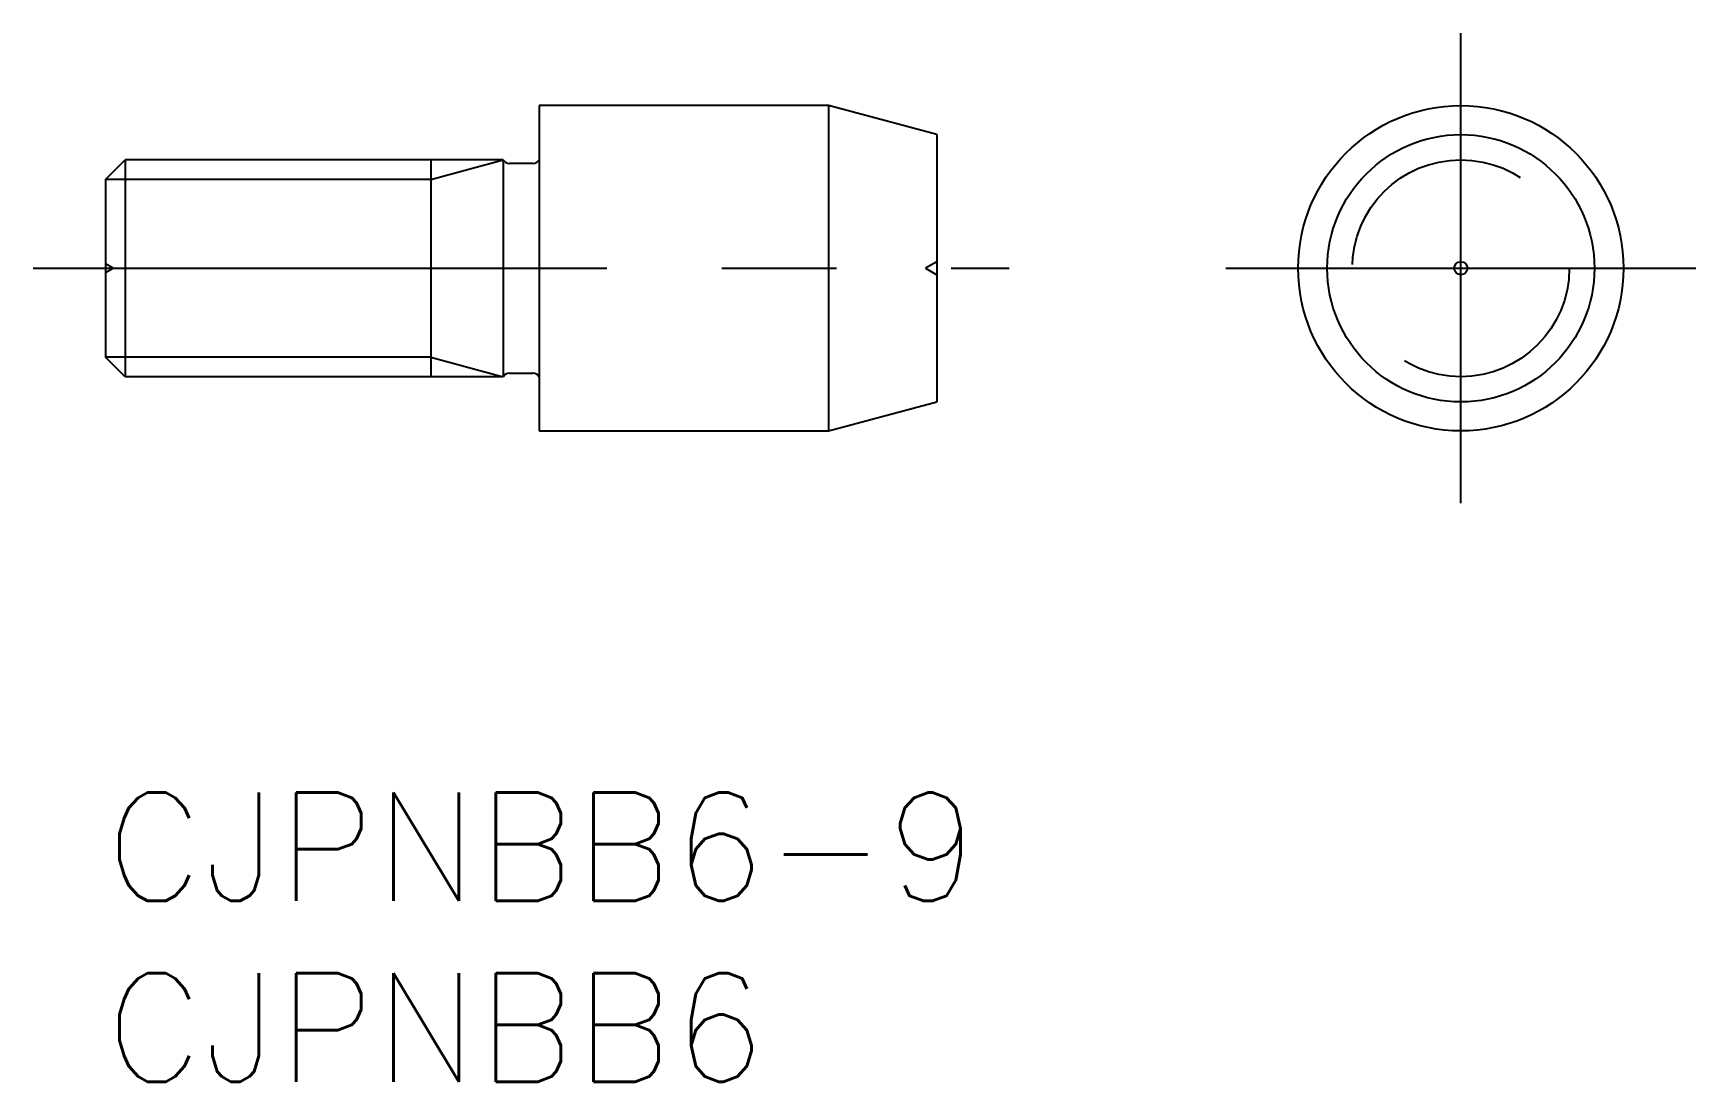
# Model space of a CAD drawing. Extents: x -2 to 44, y -8 to 21.
import ezdxf

# ---------------------------------------------------------------- set-up
doc = ezdxf.new("R2010")
doc.units = 0
doc.header["$LTSCALE"] = 0.5
doc.linetypes.add('CENTER', pattern=[50.8, 31.75, -6.35, 6.35, -6.35])
doc.linetypes.add('DASHED', pattern=[19.05, 12.7, -6.35])
for name, color, linetype in [('MSM_CENTER', 1, 'CENTER'), ('MSM_CONTINUOUS', 7, 'CONTINUOUS'), ('MSM_DASHED', 4, 'DASHED'), ('MSM_NARROW', 5, 'CONTINUOUS'), ('MSM_PART_NUMBER', 7, 'CONTINUOUS')]:
    doc.layers.add(name, color=color, linetype=linetype)
doc.styles.get("Standard").update_dxf_attribs({"font": 'txt.shx', "height": 0.5, "bigfont": 'bigfont.shx'})

# ---------------------------------------------------------------- blocks, each defined once
blk = doc.blocks.new('*U15')
at = {"layer": 'MSM_PART_NUMBER'}
blk.add_text('CJPNBB6-9', height=3, dxfattribs=at).set_placement((0, -3))
blk = doc.blocks.new('*U16')
at = {"layer": 'MSM_PART_NUMBER'}
blk.add_text('CJPNBB6', height=3, dxfattribs=at).set_placement((0, -8))

msp = doc.modelspace()

# ---------------------------------------------------------------- linework, layer by layer
at = {"layer": 'MSM_CENTER'}
for p, q in [((37.5, 8), (37.5, 21)), ((-2, 14.5), (25, 14.5)), ((31, 14.5), (44, 14.5))]:
    msp.add_line(p, q, dxfattribs=at)
at = {"layer": 'MSM_CONTINUOUS'}
for p, q in [((20, 19), (12, 19)), ((12, 19), (12, 10)), ((23, 18.196), (20, 19)), ((20, 19), (20, 10)), ((23, 18.196), (23, 10.804)), ((0, 16.958), (0.542, 17.5)), ((11, 17.5), (0.542, 17.5)), ((0.542, 17.5), (0.542, 11.5)), ((9, 17.5), (9, 11.5)), ((11, 17.5), (11, 11.5)), ((11.827, 17.4), (11.173, 17.4)), ((0, 16.958), (0, 12.042)), ((0.542, 11.5), (0, 12.042)), ((11, 11.5), (0.542, 11.5)), ((11.173, 11.6), (11.827, 11.6)), ((20, 10), (23, 10.804)), ((12, 10), (20, 10))]:
    msp.add_line(p, q, dxfattribs=at)
for radius in [4.5, 3.696, 0.18]:
    msp.add_circle((37.5, 14.5), radius, dxfattribs=at)
for centre, start, end in [((11.173, 17.6), 210, 270), ((11.827, 17.6), 270, 330), ((11.173, 11.4), 90, 150), ((11.827, 11.4), 30, 90)]:
    msp.add_arc(centre, 0.2, start, end, dxfattribs=at)
at = {"layer": 'MSM_DASHED'}
for p, q in [((0.208, 14.5), (0, 14.62)), ((0, 14.38), (0.208, 14.5)), ((23, 14.68), (22.688, 14.5)), ((22.688, 14.5), (23, 14.32))]:
    msp.add_line(p, q, dxfattribs=at)
msp.add_circle((37.5, 14.5), 3, dxfattribs=at)
at = {"layer": 'MSM_NARROW'}
for p, q in [((9, 16.958), (11, 17.5)), ((9, 16.958), (0, 16.958)), ((9, 12.042), (0, 12.042)), ((9, 12.042), (11, 11.5))]:
    msp.add_line(p, q, dxfattribs=at)

# ---------------------------------------------------------------- block references
at = {"layer": 'MSM_CONTINUOUS'}
for name in ['*U15', '*U16']:
    msp.add_blockref(name, (0, 0), dxfattribs=at)

doc.saveas('drawing.dxf')
